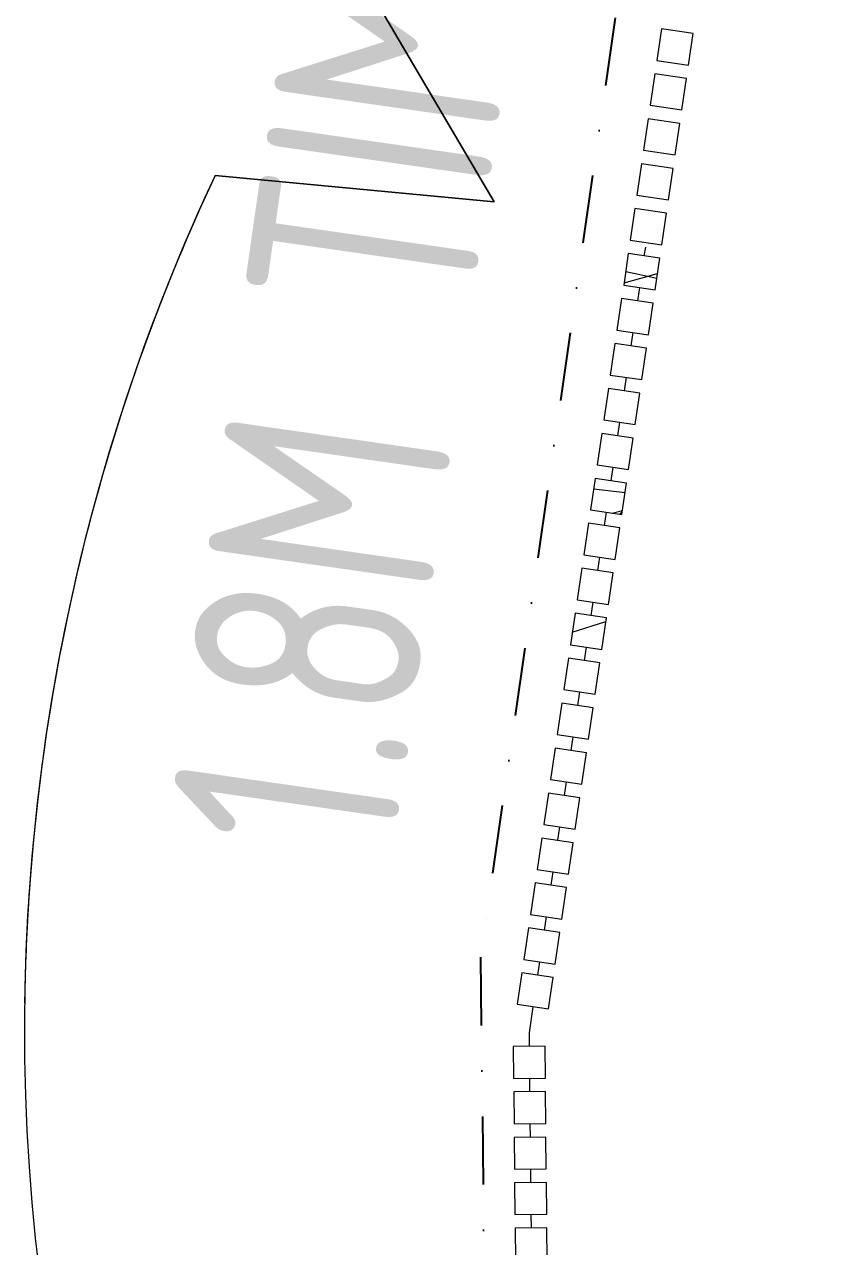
# Model space of a CAD drawing. Header units: millimetres. Extents: x -39027 to 364494, y -35256 to 94895.
# Drawn here: x 171005 to 171879, y 83121 to 84465 of the extents above; entities that cross this region are included whole.
import ezdxf

# ---------------------------------------------------------------- set-up
doc = ezdxf.new("R2010")
doc.units = ezdxf.units.MM
doc.header["$LTSCALE"] = 25
doc.linetypes.add('BG_Dash Dot 3mm', pattern=[7, 3, -2, 0, -2])
for name, color, linetype, lineweight in [('A-DETL-MBND', 4, 'Continuous', 13), ('A-GLAZ-CWMG', 3, 'Continuous', 5), ('C-PROP-LINE', 91, 'BG_Dash Dot 3mm', 25), ('C-TOPO', 251, 'Continuous', 9), ('G-ANNO-TEXT', 231, 'Continuous', 5), ('L-PLNT', 71, 'Continuous', 5)]:
    doc.layers.add(name, color=color, linetype=linetype, lineweight=lineweight)
doc.styles.add('ISOCPEUR', font='isocpeur.ttf', dxfattribs={"width": 0.75, "height": 500})

# ---------------------------------------------------------------- blocks, each defined once
blk = doc.blocks.new('Rectangular Mullion - 35mm Timber Batten_Black_-V132-PROPOSED FIRST FLOOR PLAN')
at = {"layer": 'A-DETL-MBND', "lineweight": 5}
for p, q in [((-17.5, -17.5), (-17.5, 17.5)), ((-17.5, 17.5), (17.5, 17.5)), ((17.5, 17.5), (17.5, -17.5)), ((17.5, -17.5), (-17.5, -17.5))]:
    blk.add_line(p, q, dxfattribs=at)
blk = doc.blocks.new('Rectangular Mullion - 35mm Timber Batten_Black_-V133-PROPOSED FIRST FLOOR PLAN')
at = {"layer": 'A-DETL-MBND', "lineweight": 5}
for p, q in [((-17.5, -17.5), (-17.5, 17.5)), ((-17.5, 17.5), (17.5, 17.5)), ((17.5, 17.5), (17.5, -17.5)), ((17.5, -17.5), (-17.5, -17.5))]:
    blk.add_line(p, q, dxfattribs=at)
blk = doc.blocks.new('Rectangular Mullion - 35mm Timber Batten_Black_-V134-PROPOSED FIRST FLOOR PLAN')
at = {"layer": 'A-DETL-MBND', "lineweight": 5}
for p, q in [((-17.5, -17.5), (-17.5, 17.5)), ((-17.5, 17.5), (17.5, 17.5)), ((17.5, 17.5), (17.5, -17.5)), ((17.5, -17.5), (-17.5, -17.5))]:
    blk.add_line(p, q, dxfattribs=at)
blk = doc.blocks.new('Rectangular Mullion - 35mm Timber Batten_Black_-V135-PROPOSED FIRST FLOOR PLAN')
at = {"layer": 'A-DETL-MBND', "lineweight": 5}
for p, q in [((-17.5, -17.5), (-17.5, 17.5)), ((-17.5, 17.5), (17.5, 17.5)), ((17.5, 17.5), (17.5, -17.5)), ((17.5, -17.5), (-17.5, -17.5))]:
    blk.add_line(p, q, dxfattribs=at)
blk = doc.blocks.new('Rectangular Mullion - 35mm Timber Batten_Black_-V136-PROPOSED FIRST FLOOR PLAN')
at = {"layer": 'A-DETL-MBND', "lineweight": 5}
for p, q in [((-17.5, -17.5), (-17.5, 17.5)), ((-17.5, 17.5), (17.5, 17.5)), ((17.5, 17.5), (17.5, -17.5)), ((17.5, -17.5), (-17.5, -17.5))]:
    blk.add_line(p, q, dxfattribs=at)
blk = doc.blocks.new('Rectangular Mullion - 35mm Timber Batten_Black_-V137-PROPOSED FIRST FLOOR PLAN')
at = {"layer": 'A-DETL-MBND', "lineweight": 5}
h = blk.add_hatch(dxfattribs=at)
h.set_pattern_fill('FP_51', color=256, style=0, pattern_type=2)
h.set_pattern_definition([(266.341, (10027.47, -2163.78), (800.35515, 11193.5103), [122.343, -12111.92]), (250.267, (10019.67, -2285.88), (-1225.235, -4005.8898), [155.42, -5025.186]), (216.577, (9967.2, -2432.2), (-148.824, -1005.04), [114.95, -1321.89]), (214.73, (9874.88, -2500.667), (-17106.23859, -11914.54547), [222.826, -22059.793]), (248.583, (9691.75, -2627.61), (3491.1898, 8692.14363), [135.55, -13419.58]), (261.577, (9642.3, -2753.8), (856.22, -1153.86), [254, -762]), (271.04, (9605.05, -3005.06), (73.0202, 5180.0897), [123.6, -6056.485]), (267.288, (9756.11, -2123.6), (536.2733, 9184.6278), [102.107, -10108.567]), (261.577, (9751.3, -2225.6), (856.22, -1153.86), [152.4, -863.6]), (233.276, (9728.96, -2376.35), (-7557.0411, -10244.7698), [150.01, -14851.05]), (209.452, (9639.26, -2496.59), (5708.1284, 3120.8601), [231.684, -11352.5]), (222.288, (9437.516, -2610.51), (-5821.9113, -5391.93566), [144.4, -14295.673]), (255.237, (9330.69, -2707.67), (-1978.6154, -7948.6926), [184.006, -9016.265]), (273.466, (9283.804, -2885.6), (-827.21403, 14523.3672), [197.272, -19529.88]), (268.287, (9444.55, -2077.47), (-215.68885, -9197.74285), [173.91, -17217.207]), (258.211, (9439.35, -2251.3), (-3269.28744, -15956.23887), [173.02, -17128.838]), (227.887, (9404, -2420.67), (1720.7606, 1483.329), [183.16, -3480.08]), (214.088, (9281.174, -2556.545), (-12473.64807, -8516.847), [165.393, -16373.89]), (246.646, (9144.2, -2649.24), (-4531.93803, -10660.90088), [157.726, -15614.836]), (261.577, (9081.7, -2794), (856.22, -1153.86), [121.92, -894.08]), (274.572, (9063.816, -2914.65), (822.55, -9330.87235), [135.55, -13419.58]), (261.577, (10152.2, -2500.6), (856.22, -1153.86), [3.35, -1012.65]), (38.425, (9980.605, -2619.03), (-16360.42564, -12919.60778), [222.826, -22059.793]), (55.012, (9150.13, -2331.73), (409.36, 1377.293), [90.87, -2180.97]), (73.447, (9202.24, -2257.28), (1622.5148, 5963.2973), [143.684, -7040.52]), (104.776, (9243.17, -2119.55), (-1523.992, 5254.7954), [77.377, -7660.25]), (235.012, (9980.6, -2619.03), (-409.36, -1377.293), [113.59, -2158.25]), (254.867, (9915.47, -2712.09), (2459.0755, 8865.54808), [173.91, -17217.207]), (271.702, (9870.07, -2879.973), (556.62879, -17530.04433), [288.98, -28609.032]), (271.882, (10138.03, -2180.15), (293.76446, -6173.1013), [113.59, -11245.633]), (246.053, (10141.76, -2293.685), (4751.5721, 10564.8403), [189.804, -18790.642]), (218.698, (10064.72, -2467.15), (14061.71877, 11196.61647), [194.107, -19216.546]), (226.882, (9913.23, -2588.51), (-8429.69166, -9096.5071), [160.644, -15903.726]), (252.115, (9803.43, -2705.77), (-1431.218, -4978.9835), [185.4, -5994.684]), (268.159, (9746.49, -2882.216), (597.50434, 17380.8511), [265.913, -26325.352]), (269.707, (9886.77, -2142.95), (175.2773, 6177.6004), [143.684, -7040.52]), (250.267, (9886.03, -2286.63), (-1225.235, -4005.8898), [155.42, -5025.186]), (219.067, (9833.56, -2432.92), (11766.06627, 9470.3888), [165.393, -16373.89]), (216.577, (9705.15, -2537.16), (-148.824, -1005.04), [186.79, -1250.05]), (244.223, (9555.145, -2648.47), (6064.0248, 12417.52632), [170.313, -16860.95]), (264.944, (9481.08, -2801.83), (1494.8466, 16218.97755), [173.02, -17128.838]), (278.68, (9465.83, -2974.18), (1674.6184, -10474.3291), [138.19, -13680.903]), (270.323, (9635.51, -2105.744), (117.74155, -7183.2404), [133.633, -13229.76]), (246.646, (9636.26, -2239.376), (-4531.93803, -10660.90088), [157.726, -15614.836]), (229.572, (9573.74, -2384.18), (3923.1723, 4439.0789), [191.7, -9393.227]), (211.678, (9449.42, -2530.104), (14745.53978, 9051.14853), [252.37, -24984.547]), (245.632, (9234.65, -2662.64), (1854.5615, 3756.1887), [147.93, -7248.66]), (267.586, (9173.616, -2797.39), (-376.93372, -10203.71373), [194.107, -19216.546]), (284.776, (9165.44, -2991.32), (1523.992, -5254.7954), [77.377, -7660.25]), (271.04, (9334, -2061.1), (73.0202, 5180.0897), [123.6, -6056.485]), (251.569, (9336.237, -2184.68), (-3535.47554, -10795.0181), [175.39, -17363.49]), (224.172, (9280.787, -2351.07), (-11918.88537, -11645.47225), [217.433, -21525.916]), (232.523, (10129.87, -2651.4), (-4905.2344, -6560.1315), [104.603, -10355.757]), (250.793, (10066.23, -2734.415), (5485.98425, 15602.9421), [217.196, -21502.404]), (268.702, (9994.77, -2939.52), (288.7024, 7178.4022), [245.74, -7945.516])])
h.paths.add_polyline_path([(17.5, -17.5), (-17.5, -17.5), (-17.5, 17.5), (17.5, 17.5)], flags=0)
for p, q in [((-17.5, -17.5), (-17.5, 17.5)), ((-17.5, 17.5), (17.5, 17.5)), ((17.5, 17.5), (17.5, -17.5)), ((17.5, -17.5), (-17.5, -17.5))]:
    blk.add_line(p, q, dxfattribs=at)
blk = doc.blocks.new('Rectangular Mullion - 35mm Timber Batten_Black_-V138-PROPOSED FIRST FLOOR PLAN')
at = {"layer": 'A-DETL-MBND', "lineweight": 5}
for p, q in [((-17.5, -17.5), (-17.5, 17.5)), ((-17.5, 17.5), (17.5, 17.5)), ((17.5, 17.5), (17.5, -17.5)), ((17.5, -17.5), (-17.5, -17.5))]:
    blk.add_line(p, q, dxfattribs=at)
blk = doc.blocks.new('Rectangular Mullion - 35mm Timber Batten_Black_-V139-PROPOSED FIRST FLOOR PLAN')
at = {"layer": 'A-DETL-MBND', "lineweight": 5}
for p, q in [((-17.5, -17.5), (-17.5, 17.5)), ((-17.5, 17.5), (17.5, 17.5)), ((17.5, 17.5), (17.5, -17.5)), ((17.5, -17.5), (-17.5, -17.5))]:
    blk.add_line(p, q, dxfattribs=at)
blk = doc.blocks.new('Rectangular Mullion - 35mm Timber Batten_Black_-V140-PROPOSED FIRST FLOOR PLAN')
at = {"layer": 'A-DETL-MBND', "lineweight": 5}
for p, q in [((-17.5, -17.5), (-17.5, 17.5)), ((-17.5, 17.5), (17.5, 17.5)), ((17.5, 17.5), (17.5, -17.5)), ((17.5, -17.5), (-17.5, -17.5))]:
    blk.add_line(p, q, dxfattribs=at)
blk = doc.blocks.new('Rectangular Mullion - 35mm Timber Batten_Black_-V141-PROPOSED FIRST FLOOR PLAN')
at = {"layer": 'A-DETL-MBND', "lineweight": 5}
for p, q in [((-17.5, -17.5), (-17.5, 17.5)), ((-17.5, 17.5), (17.5, 17.5)), ((17.5, 17.5), (17.5, -17.5)), ((17.5, -17.5), (-17.5, -17.5))]:
    blk.add_line(p, q, dxfattribs=at)
blk = doc.blocks.new('Rectangular Mullion - 35mm Timber Batten_Black_-V142-PROPOSED FIRST FLOOR PLAN')
at = {"layer": 'A-DETL-MBND', "lineweight": 5}
h = blk.add_hatch(dxfattribs=at)
h.set_pattern_fill('FP_55', color=256, style=0, pattern_type=2)
h.set_pattern_definition([(266.341, (9777.47, -2163.78), (800.35515, 11193.5103), [122.343, -12111.92]), (250.267, (9769.67, -2285.88), (-1225.235, -4005.8898), [155.42, -5025.186]), (216.577, (9717.2, -2432.2), (-148.824, -1005.04), [114.95, -1321.89]), (214.73, (9624.88, -2500.667), (-17106.23859, -11914.54547), [222.826, -22059.793]), (248.583, (9441.75, -2627.61), (3491.1898, 8692.14363), [135.55, -13419.58]), (261.577, (9392.3, -2753.8), (856.22, -1153.86), [254, -762]), (271.04, (9355.05, -3005.06), (73.0202, 5180.0897), [123.6, -6056.485]), (267.288, (9506.11, -2123.6), (536.2733, 9184.6278), [102.107, -10108.567]), (261.577, (9501.3, -2225.6), (856.22, -1153.86), [152.4, -863.6]), (233.276, (9478.96, -2376.35), (-7557.0411, -10244.7698), [150.01, -14851.05]), (209.452, (9389.26, -2496.59), (5708.1284, 3120.8601), [231.684, -11352.5]), (222.288, (9187.516, -2610.51), (-5821.9113, -5391.93566), [144.4, -14295.673]), (255.237, (9080.69, -2707.67), (-1978.6154, -7948.6926), [184.006, -9016.265]), (273.466, (9033.804, -2885.6), (-827.21403, 14523.3672), [197.272, -19529.88]), (268.287, (9194.55, -2077.47), (-215.68885, -9197.74285), [173.91, -17217.207]), (258.211, (9189.35, -2251.3), (-3269.28744, -15956.23887), [173.02, -17128.838]), (227.887, (9154, -2420.67), (1720.7606, 1483.329), [183.16, -3480.08]), (214.088, (9031.174, -2556.545), (-12473.64807, -8516.847), [165.393, -16373.89]), (246.646, (8894.2, -2649.24), (-4531.93803, -10660.9009), [157.726, -15614.836]), (261.577, (8831.7, -2794), (856.22, -1153.86), [121.92, -894.08]), (274.572, (8813.816, -2914.65), (822.55, -9330.87235), [135.55, -13419.58]), (261.577, (9902.2, -2500.6), (856.22, -1153.86), [3.35, -1012.65]), (38.425, (9730.605, -2619.03), (-16360.42564, -12919.60778), [222.826, -22059.793]), (55.012, (8900.13, -2331.73), (409.36, 1377.293), [90.87, -2180.97]), (73.447, (8952.24, -2257.28), (1622.5148, 5963.2973), [143.684, -7040.52]), (104.776, (8993.17, -2119.55), (-1523.992, 5254.7954), [77.38, -7660.25]), (235.012, (9730.6, -2619.03), (-409.36, -1377.293), [113.59, -2158.25]), (254.867, (9665.47, -2712.09), (2459.0755, 8865.54808), [173.91, -17217.207]), (271.702, (9620.07, -2879.973), (556.62879, -17530.04433), [288.98, -28609.032]), (271.882, (9888.03, -2180.15), (293.76446, -6173.1013), [113.59, -11245.633]), (246.053, (9891.76, -2293.685), (4751.5721, 10564.8403), [189.804, -18790.642]), (218.698, (9814.72, -2467.15), (14061.71877, 11196.61647), [194.107, -19216.546]), (226.882, (9663.23, -2588.51), (-8429.69166, -9096.5071), [160.644, -15903.726]), (252.115, (9553.43, -2705.77), (-1431.218, -4978.9835), [185.4, -5994.684]), (268.159, (9496.49, -2882.216), (597.50434, 17380.8511), [265.913, -26325.352]), (269.707, (9636.77, -2142.95), (175.2773, 6177.6004), [143.684, -7040.52]), (250.267, (9636.03, -2286.63), (-1225.235, -4005.8898), [155.42, -5025.186]), (219.067, (9583.56, -2432.92), (11766.06627, 9470.3888), [165.393, -16373.89]), (216.577, (9455.15, -2537.16), (-148.824, -1005.04), [186.79, -1250.05]), (244.223, (9305.145, -2648.47), (6064.0248, 12417.52632), [170.313, -16860.95]), (264.944, (9231.08, -2801.83), (1494.8466, 16218.97755), [173.02, -17128.838]), (278.68, (9215.83, -2974.18), (1674.6184, -10474.3291), [138.19, -13680.903]), (270.323, (9385.51, -2105.744), (117.74155, -7183.2404), [133.633, -13229.76]), (246.646, (9386.26, -2239.376), (-4531.93803, -10660.90088), [157.726, -15614.836]), (229.572, (9323.74, -2384.18), (3923.1723, 4439.0789), [191.7, -9393.227]), (211.678, (9199.42, -2530.104), (14745.53978, 9051.14853), [252.37, -24984.547]), (245.632, (8984.65, -2662.64), (1854.5615, 3756.1887), [147.93, -7248.66]), (267.586, (8923.616, -2797.39), (-376.93372, -10203.71373), [194.107, -19216.546]), (284.776, (8915.44, -2991.32), (1523.992, -5254.7954), [77.38, -7660.25]), (271.04, (9084, -2061.1), (73.0202, 5180.0897), [123.6, -6056.485]), (251.569, (9086.237, -2184.68), (-3535.47554, -10795.0181), [175.39, -17363.49]), (224.172, (9030.787, -2351.07), (-11918.88537, -11645.47225), [217.433, -21525.916]), (232.523, (9879.87, -2651.4), (-4905.2344, -6560.1315), [104.603, -10355.757]), (250.793, (9816.23, -2734.415), (5485.98425, 15602.9421), [217.196, -21502.404]), (268.702, (9744.77, -2939.52), (288.7024, 7178.4022), [245.74, -7945.516])])
h.paths.add_polyline_path([(17.5, -17.5), (-17.5, -17.5), (-17.5, 17.5), (17.5, 17.5)], flags=0)
for p, q in [((-17.5, -17.5), (-17.5, 17.5)), ((-17.5, 17.5), (17.5, 17.5)), ((17.5, 17.5), (17.5, -17.5)), ((17.5, -17.5), (-17.5, -17.5))]:
    blk.add_line(p, q, dxfattribs=at)
blk = doc.blocks.new('Rectangular Mullion - 35mm Timber Batten_Black_-V143-PROPOSED FIRST FLOOR PLAN')
at = {"layer": 'A-DETL-MBND', "lineweight": 5}
for p, q in [((-17.5, -17.5), (-17.5, 17.5)), ((-17.5, 17.5), (17.5, 17.5)), ((17.5, 17.5), (17.5, -17.5)), ((17.5, -17.5), (-17.5, -17.5))]:
    blk.add_line(p, q, dxfattribs=at)
blk = doc.blocks.new('Rectangular Mullion - 35mm Timber Batten_Black_-V144-PROPOSED FIRST FLOOR PLAN')
at = {"layer": 'A-DETL-MBND', "lineweight": 5}
for p, q in [((-17.5, -17.5), (-17.5, 17.5)), ((-17.5, 17.5), (17.5, 17.5)), ((17.5, 17.5), (17.5, -17.5)), ((17.5, -17.5), (-17.5, -17.5))]:
    blk.add_line(p, q, dxfattribs=at)
blk = doc.blocks.new('Rectangular Mullion - 35mm Timber Batten_Black_-V145-PROPOSED FIRST FLOOR PLAN')
at = {"layer": 'A-DETL-MBND', "lineweight": 5}
h = blk.add_hatch(dxfattribs=at)
h.set_pattern_fill('FP_56', color=256, style=0, pattern_type=2)
h.set_pattern_definition([(266.341, (9627.47, -2163.78), (800.35515, 11193.5103), [122.343, -12111.92]), (250.267, (9619.67, -2285.88), (-1225.235, -4005.8898), [155.42, -5025.186]), (216.577, (9567.2, -2432.2), (-148.824, -1005.04), [114.95, -1321.89]), (214.73, (9474.88, -2500.667), (-17106.23859, -11914.54547), [222.826, -22059.793]), (248.583, (9291.75, -2627.61), (3491.1898, 8692.14363), [135.55, -13419.58]), (261.577, (9242.3, -2753.8), (856.22, -1153.86), [254, -762]), (271.04, (9205.05, -3005.06), (73.0202, 5180.0897), [123.6, -6056.485]), (267.288, (9356.11, -2123.6), (536.2733, 9184.6278), [102.107, -10108.567]), (261.577, (9351.3, -2225.6), (856.22, -1153.86), [152.4, -863.6]), (233.276, (9328.96, -2376.35), (-7557.0411, -10244.7698), [150.01, -14851.05]), (209.452, (9239.26, -2496.59), (5708.1284, 3120.8601), [231.684, -11352.5]), (222.288, (9037.516, -2610.51), (-5821.9113, -5391.93566), [144.4, -14295.673]), (255.237, (8930.69, -2707.67), (-1978.6154, -7948.6926), [184.006, -9016.265]), (273.466, (8883.804, -2885.6), (-827.21403, 14523.3672), [197.272, -19529.88]), (268.287, (9044.55, -2077.47), (-215.68885, -9197.74285), [173.91, -17217.207]), (258.211, (9039.35, -2251.3), (-3269.28744, -15956.23887), [173.02, -17128.838]), (227.887, (9004, -2420.67), (1720.7606, 1483.329), [183.16, -3480.08]), (214.088, (8881.174, -2556.545), (-12473.64807, -8516.847), [165.393, -16373.89]), (246.646, (8744.2, -2649.24), (-4531.93803, -10660.9009), [157.726, -15614.836]), (261.577, (8681.7, -2794), (856.22, -1153.86), [121.92, -894.08]), (274.572, (8663.816, -2914.65), (822.55, -9330.87235), [135.55, -13419.58]), (261.577, (9752.2, -2500.6), (856.22, -1153.86), [3.35, -1012.65]), (38.425, (9580.605, -2619.03), (-16360.42564, -12919.60778), [222.826, -22059.793]), (55.012, (8750.13, -2331.73), (409.36, 1377.293), [90.87, -2180.97]), (73.447, (8802.24, -2257.28), (1622.5148, 5963.2973), [143.684, -7040.52]), (104.776, (8843.17, -2119.55), (-1523.992, 5254.7954), [77.38, -7660.25]), (235.012, (9580.6, -2619.03), (-409.36, -1377.293), [113.59, -2158.25]), (254.867, (9515.47, -2712.09), (2459.0755, 8865.54808), [173.91, -17217.207]), (271.702, (9470.07, -2879.973), (556.62879, -17530.04433), [288.98, -28609.032]), (271.882, (9738.03, -2180.15), (293.76446, -6173.1013), [113.59, -11245.633]), (246.053, (9741.76, -2293.685), (4751.5721, 10564.8403), [189.804, -18790.642]), (218.698, (9664.72, -2467.15), (14061.71877, 11196.61647), [194.107, -19216.546]), (226.882, (9513.23, -2588.51), (-8429.69166, -9096.5071), [160.644, -15903.726]), (252.115, (9403.43, -2705.77), (-1431.218, -4978.9835), [185.4, -5994.684]), (268.159, (9346.49, -2882.216), (597.50434, 17380.8511), [265.913, -26325.352]), (269.707, (9486.77, -2142.95), (175.2773, 6177.6004), [143.684, -7040.52]), (250.267, (9486.03, -2286.63), (-1225.235, -4005.8898), [155.42, -5025.186]), (219.067, (9433.56, -2432.92), (11766.06627, 9470.3888), [165.393, -16373.89]), (216.577, (9305.15, -2537.16), (-148.824, -1005.04), [186.79, -1250.05]), (244.223, (9155.145, -2648.47), (6064.0248, 12417.52632), [170.313, -16860.95]), (264.944, (9081.08, -2801.83), (1494.8466, 16218.97755), [173.02, -17128.838]), (278.68, (9065.83, -2974.18), (1674.6184, -10474.3291), [138.19, -13680.903]), (270.323, (9235.51, -2105.744), (117.74155, -7183.2404), [133.633, -13229.76]), (246.646, (9236.26, -2239.376), (-4531.93803, -10660.90088), [157.726, -15614.836]), (229.572, (9173.74, -2384.18), (3923.1723, 4439.0789), [191.7, -9393.227]), (211.678, (9049.42, -2530.104), (14745.53978, 9051.14853), [252.37, -24984.547]), (245.632, (8834.65, -2662.64), (1854.5615, 3756.1887), [147.93, -7248.66]), (267.586, (8773.616, -2797.39), (-376.93372, -10203.71373), [194.107, -19216.546]), (284.776, (8765.44, -2991.32), (1523.992, -5254.7954), [77.38, -7660.25]), (271.04, (8934, -2061.1), (73.0202, 5180.0897), [123.6, -6056.485]), (251.569, (8936.237, -2184.68), (-3535.47554, -10795.0181), [175.39, -17363.49]), (224.172, (8880.787, -2351.07), (-11918.88537, -11645.47225), [217.433, -21525.916]), (232.523, (9729.87, -2651.4), (-4905.2344, -6560.1315), [104.603, -10355.757]), (250.793, (9666.23, -2734.415), (5485.98425, 15602.9421), [217.196, -21502.404]), (268.702, (9594.77, -2939.52), (288.7024, 7178.4022), [245.74, -7945.516])])
h.paths.add_polyline_path([(17.5, -17.5), (-17.5, -17.5), (-17.5, 17.5), (17.5, 17.5)], flags=0)
for p, q in [((-17.5, -17.5), (-17.5, 17.5)), ((-17.5, 17.5), (17.5, 17.5)), ((17.5, 17.5), (17.5, -17.5)), ((17.5, -17.5), (-17.5, -17.5))]:
    blk.add_line(p, q, dxfattribs=at)
blk = doc.blocks.new('Rectangular Mullion - 35mm Timber Batten_Black_-V146-PROPOSED FIRST FLOOR PLAN')
at = {"layer": 'A-DETL-MBND', "lineweight": 5}
for p, q in [((-17.5, -17.5), (-17.5, 17.5)), ((-17.5, 17.5), (17.5, 17.5)), ((17.5, 17.5), (17.5, -17.5)), ((17.5, -17.5), (-17.5, -17.5))]:
    blk.add_line(p, q, dxfattribs=at)
blk = doc.blocks.new('Rectangular Mullion - 35mm Timber Batten_Black_-V147-PROPOSED FIRST FLOOR PLAN')
at = {"layer": 'A-DETL-MBND', "lineweight": 5}
for p, q in [((-17.5, -17.5), (-17.5, 17.5)), ((-17.5, 17.5), (17.5, 17.5)), ((17.5, 17.5), (17.5, -17.5)), ((17.5, -17.5), (-17.5, -17.5))]:
    blk.add_line(p, q, dxfattribs=at)
blk = doc.blocks.new('Rectangular Mullion - 35mm Timber Batten_Black_-V148-PROPOSED FIRST FLOOR PLAN')
at = {"layer": 'A-DETL-MBND', "lineweight": 5}
for p, q in [((-17.5, -17.5), (-17.5, 17.5)), ((-17.5, 17.5), (17.5, 17.5)), ((17.5, 17.5), (17.5, -17.5)), ((17.5, -17.5), (-17.5, -17.5))]:
    blk.add_line(p, q, dxfattribs=at)
blk = doc.blocks.new('Rectangular Mullion - 35mm Timber Batten_Black_-V149-PROPOSED FIRST FLOOR PLAN')
at = {"layer": 'A-DETL-MBND', "lineweight": 5}
for p, q in [((-17.5, -17.5), (-17.5, 17.5)), ((-17.5, 17.5), (17.5, 17.5)), ((17.5, 17.5), (17.5, -17.5)), ((17.5, -17.5), (-17.5, -17.5))]:
    blk.add_line(p, q, dxfattribs=at)
blk = doc.blocks.new('Rectangular Mullion - 35mm Timber Batten_Black_-V150-PROPOSED FIRST FLOOR PLAN')
at = {"layer": 'A-DETL-MBND', "lineweight": 5}
for p, q in [((-17.5, -17.5), (-17.5, 17.5)), ((-17.5, 17.5), (17.5, 17.5)), ((17.5, 17.5), (17.5, -17.5)), ((17.5, -17.5), (-17.5, -17.5))]:
    blk.add_line(p, q, dxfattribs=at)
blk = doc.blocks.new('Rectangular Mullion - 35mm Timber Batten_Black_-V151-PROPOSED FIRST FLOOR PLAN')
at = {"layer": 'A-DETL-MBND', "lineweight": 5}
for p, q in [((-17.5, -17.5), (-17.5, 17.5)), ((-17.5, 17.5), (17.5, 17.5)), ((17.5, 17.5), (17.5, -17.5)), ((17.5, -17.5), (-17.5, -17.5))]:
    blk.add_line(p, q, dxfattribs=at)
blk = doc.blocks.new('Rectangular Mullion - 35mm Timber Batten_Black_-V152-PROPOSED FIRST FLOOR PLAN')
at = {"layer": 'A-DETL-MBND', "lineweight": 5}
for p, q in [((-17.5, -17.5), (-17.5, 17.5)), ((-17.5, 17.5), (17.5, 17.5)), ((17.5, 17.5), (17.5, -17.5)), ((17.5, -17.5), (-17.5, -17.5))]:
    blk.add_line(p, q, dxfattribs=at)
blk = doc.blocks.new('Rectangular Mullion - 35mm Timber Batten_Black_-V153-PROPOSED FIRST FLOOR PLAN')
at = {"layer": 'A-DETL-MBND', "lineweight": 5}
for p, q in [((-17.5, -17.5), (-17.5, 17.5)), ((-17.5, 17.5), (17.5, 17.5)), ((17.5, 17.5), (17.5, -17.5)), ((17.5, -17.5), (-17.5, -17.5))]:
    blk.add_line(p, q, dxfattribs=at)
blk = doc.blocks.new('Rectangular Mullion - 35mm Timber Batten_Black_-V154-PROPOSED FIRST FLOOR PLAN')
at = {"layer": 'A-DETL-MBND', "lineweight": 5}
for p, q in [((-17.5, -17.5), (-17.5, 17.5)), ((-17.5, 17.5), (17.5, 17.5)), ((17.5, 17.5), (17.5, -17.5)), ((17.5, -17.5), (-17.5, -17.5))]:
    blk.add_line(p, q, dxfattribs=at)
blk = doc.blocks.new('Rectangular Mullion - 35mm Timber Batten_Black_-V155-PROPOSED FIRST FLOOR PLAN')
at = {"layer": 'A-DETL-MBND', "lineweight": 5}
for p, q in [((-17.5, -17.5), (-17.5, 17.5)), ((-17.5, 17.5), (17.5, 17.5)), ((17.5, 17.5), (17.5, -17.5)), ((17.5, -17.5), (-17.5, -17.5))]:
    blk.add_line(p, q, dxfattribs=at)
blk = doc.blocks.new('Rectangular Mullion - 35mm Timber Batten_Black_-V156-PROPOSED FIRST FLOOR PLAN')
at = {"layer": 'A-DETL-MBND', "lineweight": 5}
for p, q in [((-17.5, -17.5), (-17.5, 17.5)), ((-17.5, 17.5), (17.5, 17.5)), ((17.5, 17.5), (17.5, -17.5)), ((17.5, -17.5), (-17.5, -17.5))]:
    blk.add_line(p, q, dxfattribs=at)
blk = doc.blocks.new('Rectangular Mullion - 35mm Timber Batten_Black_-V157-PROPOSED FIRST FLOOR PLAN')
at = {"layer": 'A-DETL-MBND', "lineweight": 5}
for p, q in [((-17.5, -17.5), (-17.5, 17.5)), ((-17.5, 17.5), (17.5, 17.5)), ((17.5, 17.5), (17.5, -17.5)), ((17.5, -17.5), (-17.5, -17.5))]:
    blk.add_line(p, q, dxfattribs=at)
blk = doc.blocks.new('Rectangular Mullion - 35mm Timber Batten_Black_-V158-PROPOSED FIRST FLOOR PLAN')
at = {"layer": 'A-DETL-MBND', "lineweight": 5}
h = blk.add_hatch(dxfattribs=at)
h.set_pattern_fill('FP_59', color=256, style=0, pattern_type=2)
h.set_pattern_definition([(275.345, (9173.97, -700.29), (-961.3299, 11180.83564), [122.343, -12111.92]), (259.271, (9185.36, -822.1), (-583.2013, -4148.2803), [155.42, -5025.186]), (225.581, (9156.4, -974.8), (10.3, -1015.95), [114.95, -1321.89]), (223.733, (9075.98, -1056.9), (-15031.03056, -14444.64997), [222.826, -22059.793]), (257.586, (8914.97, -1210.94), (2087.9785, 9131.3807), [135.55, -13419.58]), (270.581, (8885.8, -1343.3), (1026.25, -1005.65), [254, -762]), (280.043, (8888.41, -1597.31), (-738.492, 5127.6984), [123.6, -6056.485]), (276.292, (8899.66, -703.07), (-907.7606, 9155.378), [102.107, -10108.567]), (270.581, (8910.9, -804.6), (1026.25, -1005.65), [152.4, -863.6]), (242.28, (8912.396, -956.955), (-5860.57735, -11301.23054), [150.01, -14851.05]), (218.456, (8842.62, -1089.75), (5149.3642, 3975.7446), [231.684, -11352.5]), (231.292, (8661.19, -1233.84), (-4906.31395, -6236.6421), [144.4, -14295.673]), (264.241, (8570.89, -1346.52), (-710.2362, -8160.4043), [184.006, -9016.265]), (282.47, (8552.426, -1529.595), (-3089.97723, 14214.93996), [197.272, -19529.88]), (277.291, (8584.717, -706.265), (1226.4472, -9118.15894), [173.91, -17217.207]), (267.215, (8606.79, -878.77), (-731.79544, -16271.27145), [173.02, -17128.838]), (236.891, (8598.38, -1051.58), (1467.41, 1734.3555), [183.16, -3480.08]), (223.091, (8498.33, -1205.01), (-10987.20573, -10363.87425), [165.393, -16373.89]), (255.65, (8377.55, -1318), (-2807.6254, -11238.79483), [157.726, -15614.836]), (270.581, (8338.5, -1470.8), (1026.25, -1005.65), [121.92, -894.08]), (283.576, (8339.695, -1592.716), (2272.7275, -9087.16), [135.55, -13419.58]), (270.581, (9349.9, -1013.5), (1026.25, -1005.65), [3.35, -1012.65]), (47.429, (9198.923, -1157.26), (-14136.86016, -15320.86738), [222.826, -22059.793]), (64.016, (8333.7, -1003.47), (188.765, 1424.387), [90.87, -2180.97]), (82.451, (8373.53, -921.78), (669.2448, 6143.7432), [143.684, -7040.52]), (113.78, (8392.41, -779.34), (-2327.6059, 4951.5328), [77.38, -7660.25]), (244.016, (9198.92, -1157.26), (-188.765, -1424.387), [113.59, -2158.25]), (263.871, (9149.156, -1259.37), (1041.28477, 9141.15535), [173.91, -17217.207]), (280.706, (9130.588, -1432.286), (3293.28155, -17226.9146), [288.98, -28609.032]), (280.886, (9285.72, -699.155), (1256.256, -6051.0576), [113.59, -11245.633]), (255.057, (9307.173, -810.703), (3039.58685, 11178.29145), [189.804, -18790.642]), (227.702, (9258.23, -994.09), (12136.13332, 13259.3523), [194.107, -19216.546]), (235.886, (9127.6, -1137.66), (-6902.18163, -10303.6902), [160.644, -15903.726]), (261.119, (9037.5, -1270.66), (-634.3537, -5141.62), [185.4, -5994.684]), (277.163, (9008.88, -1453.842), (-2130.02107, 17260.1856), [265.913, -26325.352]), (278.711, (9031.73, -701.73), (-793.6982, 6128.908), [143.684, -7040.52]), (259.271, (9053.5, -843.76), (-583.2013, -4148.2803), [155.42, -5025.186]), (228.071, (9024.56, -996.46), (10138.92972, 11195.11873), [165.393, -16373.89]), (225.581, (8914.05, -1119.5), (10.3, -1015.95), [186.79, -1250.05]), (253.227, (8783.31, -1252.92), (4045.915, 13213.55093), [170.313, -16860.95]), (273.948, (8734.163, -1415.986), (-1061.8992, 16253.06645), [173.02, -17128.838]), (287.684, (8746.074, -1588.594), (3293.25107, -10083.1748), [138.19, -13680.903]), (279.327, (8777.75, -704.31), (1240.49235, -7076.29736), [133.633, -13229.76]), (255.65, (8799.406, -836.174), (-2807.6254, -11238.79483), [157.726, -15614.836]), (238.576, (8760.31, -988.98), (3180.0977, 4998.3678), [191.7, -9393.227]), (220.682, (8660.367, -1152.56), (13147.30096, 11247.34238), [252.37, -24984.547]), (254.636, (8468.99, -1317.07), (1243.8521, 4000.148), [147.93, -7248.66]), (276.59, (8429.79, -1459.715), (1224.62715, -10136.96904), [194.107, -19216.546]), (293.78, (8452.07, -1652.54), (2327.6059, -4951.5328), [77.38, -7660.25]), (280.043, (8472.96, -707.4), (-738.492, 5127.6984), [123.6, -6056.485]), (260.573, (8494.52, -829.106), (-1802.4521, -11215.3096), [175.39, -17363.49]), (233.176, (8465.79, -1002.126), (-9949.4577, -13367.31625), [217.433, -21525.916]), (241.526, (9351.42, -1165.87), (-3818.2327, -7246.913), [104.603, -10355.757]), (259.797, (9301.55, -1257.823), (2976.46898, 16269.24884), [217.196, -21502.404]), (277.706, (9263.07, -1471.59), (-838.2997, 7135.1286), [245.74, -7945.516])])
h.paths.add_polyline_path([(17.5, 17.5), (17.5, -17.5), (-17.5, -17.5), (-17.5, 17.5)], flags=0)
for p, q in [((-17.5, -17.5), (-17.5, 17.5)), ((-17.5, 17.5), (17.5, 17.5)), ((17.5, 17.5), (17.5, -17.5)), ((17.5, -17.5), (-17.5, -17.5))]:
    blk.add_line(p, q, dxfattribs=at)
blk = doc.blocks.new('Family - ___-1009153-PROPOSED FIRST FLOOR PLAN')
at = {"layer": 'C-PROP-LINE'}
for p, q in [((-477, 12248.2), (-849, 9654.7)), ((-849, 9654.7), (-819.6, 7014.9))]:
    blk.add_line(p, q, dxfattribs=at)
blk = doc.blocks.new('Family - ___-2269169-PROPOSED FIRST FLOOR PLAN')
at = {"layer": 'C-PROP-LINE'}
for p, q in [((-477, 12248.2), (-849, 9654.7)), ((-849, 9654.7), (-819.6, 7014.9))]:
    blk.add_line(p, q, dxfattribs=at)
blk = doc.blocks.new('PLANTING_Coloured tree scaleable - 7 Meters-2580589-PROPOSED SITE PLAN')
at = {"layer": 'L-PLNT', "lineweight": 9}
for p, q in [((-2727.6, 479.9), (-2398.7, 236.6)), ((-2727.6, 479.9), (-2398.7, 236.6)), ((-2398.7, 236.6), (-2727.6, 479.9)), ((-2398.7, 236.6), (-2766.9, 119.1)), ((-2398.7, 236.6), (-2766.9, 119.1)), ((-2766.9, 119.1), (-2398.7, 236.6))]:
    blk.add_line(p, q, dxfattribs=at)
for end in [244.2846, 202.3457, 200.6948]:
    blk.add_arc((0.5, 19.1), 2769.2, 177.9304, end, dxfattribs=at)

msp = doc.modelspace()

# ---------------------------------------------------------------- linework, layer by layer
at = {"layer": 'C-TOPO'}
for p, q in [((171688.2, 84220.4), (171686.7, 84210.6)), ((171681.6, 84176), (171679.4, 84161.2)), ((171674.3, 84126.6), (171672.1, 84111.7)), ((171667, 84077.1), (171664.8, 84062.3)), ((171659.6, 84027.6), (171657.4, 84012.8)), ((171652.3, 83978.2), (171650.1, 83963.3)), ((171645, 83928.7), (171642.8, 83913.9)), ((171637.7, 83879.3), (171635.5, 83864.4)), ((171630.3, 83829.8), (171628.1, 83815)), ((171623, 83780.3), (171620.8, 83765.5)), ((171615.7, 83730.9), (171613.5, 83716)), ((171608.4, 83681.4), (171606.2, 83666.6)), ((171601, 83631.9), (171598.8, 83617.1)), ((171593.7, 83582.5), (171591.5, 83567.7)), ((171586.4, 83533), (171584.2, 83518.2)), ((171579.1, 83483.6), (171576.9, 83468.7)), ((171571.7, 83434.1), (171569.6, 83419.3)), ((171564.4, 83384.6), (171560.2, 83355.9)), ((171560.2, 83355.9), (171560.3, 83340.9)), ((171560.7, 83305.9), (171560.8, 83291)), ((171561.2, 83256), (171561.3, 83241)), ((171561.7, 83206), (171561.8, 83191)), ((171562.2, 83156), (171562.4, 83141))]:
    msp.add_line(p, q, dxfattribs=at)

# ---------------------------------------------------------------- block references
at = {"layer": 'A-GLAZ-CWMG', "lineweight": 5, "extrusion": (0, 0, -1)}
for name, p, rotation in [('Rectangular Mullion - 35mm Timber Batten_Black_-V132-PROPOSED FIRST FLOOR PLAN', (-171720.8, 84440.6), 278.4227823277286), ('Rectangular Mullion - 35mm Timber Batten_Black_-V133-PROPOSED FIRST FLOOR PLAN', (-171713.5, 84391.2), 278.4227823277286), ('Rectangular Mullion - 35mm Timber Batten_Black_-V134-PROPOSED FIRST FLOOR PLAN', (-171706.1, 84341.7), 278.4227823277286), ('Rectangular Mullion - 35mm Timber Batten_Black_-V135-PROPOSED FIRST FLOOR PLAN', (-171698.8, 84292.2), 278.4227823277286), ('Rectangular Mullion - 35mm Timber Batten_Black_-V136-PROPOSED FIRST FLOOR PLAN', (-171691.5, 84242.8), 278.4227823277286), ('Rectangular Mullion - 35mm Timber Batten_Black_-V137-PROPOSED FIRST FLOOR PLAN', (-171684.2, 84193.3), 278.4227823277286), ('Rectangular Mullion - 35mm Timber Batten_Black_-V138-PROPOSED FIRST FLOOR PLAN', (-171676.8, 84143.9), 278.4227823277286), ('Rectangular Mullion - 35mm Timber Batten_Black_-V139-PROPOSED FIRST FLOOR PLAN', (-171669.5, 84094.4), 278.4227823277286), ('Rectangular Mullion - 35mm Timber Batten_Black_-V140-PROPOSED FIRST FLOOR PLAN', (-171662.2, 84044.9), 278.4227823277286), ('Rectangular Mullion - 35mm Timber Batten_Black_-V141-PROPOSED FIRST FLOOR PLAN', (-171654.9, 83995.5), 278.4227823277286), ('Rectangular Mullion - 35mm Timber Batten_Black_-V142-PROPOSED FIRST FLOOR PLAN', (-171647.6, 83946), 278.4227823277286), ('Rectangular Mullion - 35mm Timber Batten_Black_-V143-PROPOSED FIRST FLOOR PLAN', (-171640.2, 83896.6), 278.4227823277286), ('Rectangular Mullion - 35mm Timber Batten_Black_-V144-PROPOSED FIRST FLOOR PLAN', (-171632.9, 83847.1), 278.4227823277286), ('Rectangular Mullion - 35mm Timber Batten_Black_-V145-PROPOSED FIRST FLOOR PLAN', (-171625.6, 83797.6), 278.4227823277286), ('Rectangular Mullion - 35mm Timber Batten_Black_-V146-PROPOSED FIRST FLOOR PLAN', (-171618.3, 83748.2), 278.4227823277286), ('Rectangular Mullion - 35mm Timber Batten_Black_-V147-PROPOSED FIRST FLOOR PLAN', (-171610.9, 83698.7), 278.4227823277286), ('Rectangular Mullion - 35mm Timber Batten_Black_-V148-PROPOSED FIRST FLOOR PLAN', (-171603.6, 83649.3), 278.4227823277286), ('Rectangular Mullion - 35mm Timber Batten_Black_-V149-PROPOSED FIRST FLOOR PLAN', (-171596.3, 83599.8), 278.4227823277286), ('Rectangular Mullion - 35mm Timber Batten_Black_-V150-PROPOSED FIRST FLOOR PLAN', (-171589, 83550.3), 278.4227823277286), ('Rectangular Mullion - 35mm Timber Batten_Black_-V151-PROPOSED FIRST FLOOR PLAN', (-171581.6, 83500.9), 278.4227823277286), ('Rectangular Mullion - 35mm Timber Batten_Black_-V152-PROPOSED FIRST FLOOR PLAN', (-171574.3, 83451.4), 278.4227823277286), ('Rectangular Mullion - 35mm Timber Batten_Black_-V153-PROPOSED FIRST FLOOR PLAN', (-171567, 83402), 278.4227823277286), ('Rectangular Mullion - 35mm Timber Batten_Black_-V154-PROPOSED FIRST FLOOR PLAN', (-171560.5, 83323.4), 269.4189036324616), ('Rectangular Mullion - 35mm Timber Batten_Black_-V155-PROPOSED FIRST FLOOR PLAN', (-171561, 83273.5), 269.4189036324616), ('Rectangular Mullion - 35mm Timber Batten_Black_-V156-PROPOSED FIRST FLOOR PLAN', (-171561.5, 83223.5), 269.4189036324616), ('Rectangular Mullion - 35mm Timber Batten_Black_-V157-PROPOSED FIRST FLOOR PLAN', (-171562, 83173.5), 269.4189036324616), ('Rectangular Mullion - 35mm Timber Batten_Black_-V158-PROPOSED FIRST FLOOR PLAN', (-171562.5, 83123.5), 269.4189036324616)]:
    msp.add_blockref(name, p, dxfattribs=dict(at, rotation=rotation))
at = {"layer": 'C-PROP-LINE'}
for name in ['Family - ___-1009153-PROPOSED FIRST FLOOR PLAN', 'Family - ___-2269169-PROPOSED FIRST FLOOR PLAN']:
    msp.add_blockref(name, (172355.8, 73784.3), dxfattribs=at)
at = {"layer": 'L-PLNT', "lineweight": 9, "xscale": 0.7980000000000003, "yscale": 0.7980000000000003, "zscale": 0.7980000000000003, "rotation": 336.899377919427}
msp.add_blockref('PLANTING_Coloured tree scaleable - 7 Meters-2580589-PROPOSED SITE PLAN', (173208.2, 83345.4), dxfattribs=at)

# ---------------------------------------------------------------- texts
at = {"layer": 'G-ANNO-TEXT', "color": 7, "lineweight": 13, "insert": (171162.2, 83580), "char_height": 250, "width": 2571, "attachment_point": 1, "rotation": 81.8374, "line_spacing_factor": 1.153846, "style": 'ISOCPEUR'}
msp.add_mtext('1.8M TIMBER FENCE', dxfattribs=at)

doc.saveas('drawing.dxf')
